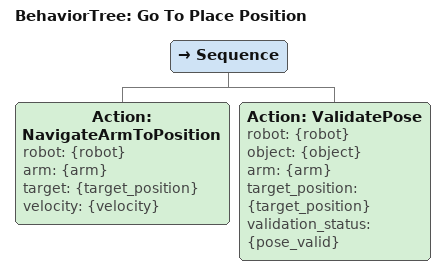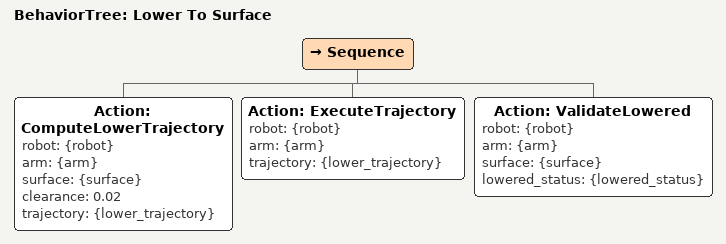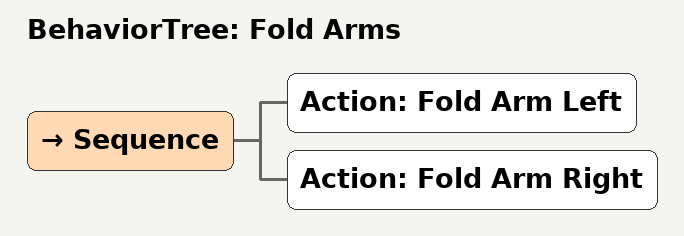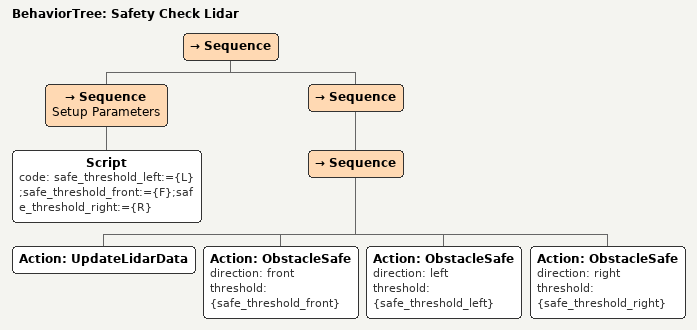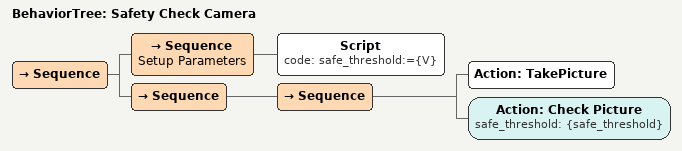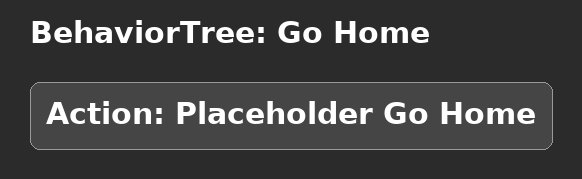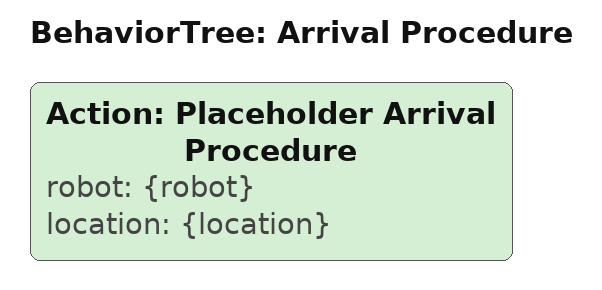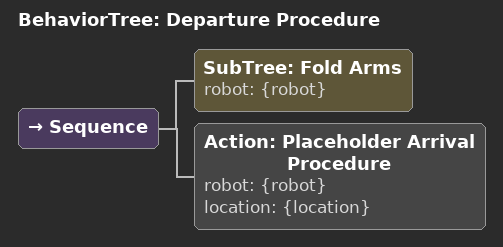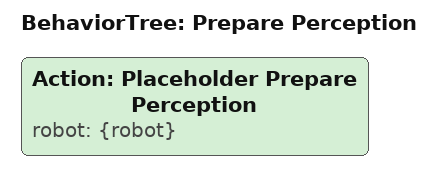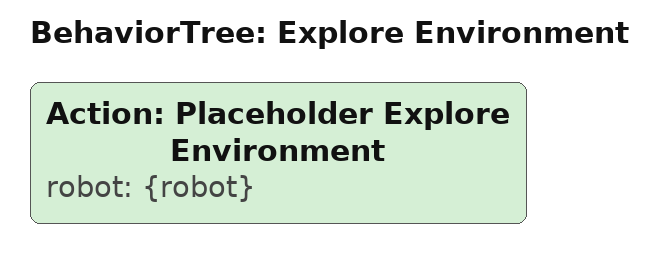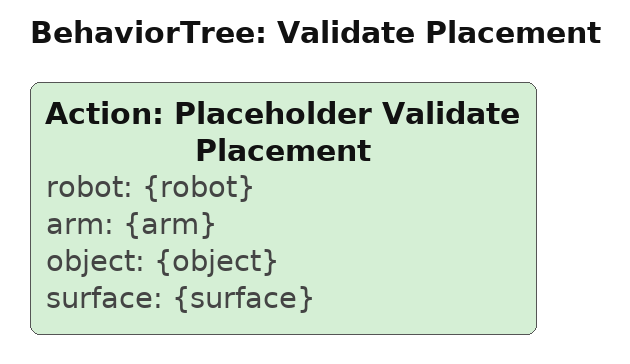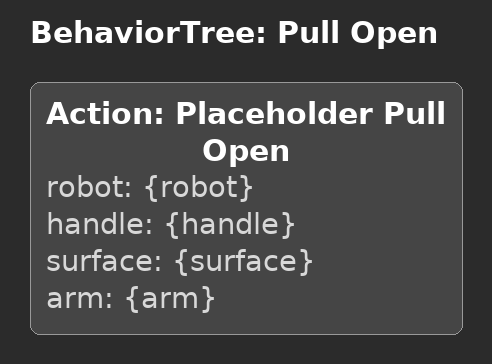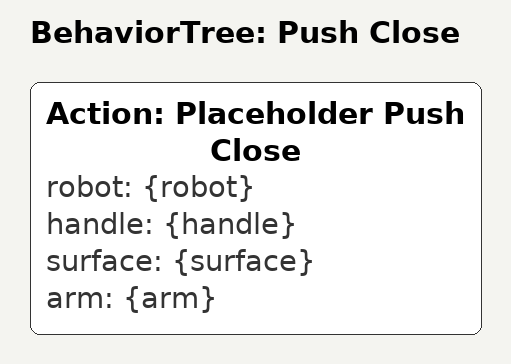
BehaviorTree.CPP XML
<BehaviorTree ID="Go To Place Position" _inputs="robot;arm;object;velocity;target_position" _outputs="pose_valid">

    <Sequence>

        <Action ID="NavigateArmToPosition" robot="{robot}" arm="{arm}" target="{target_position}" velocity="{velocity}"/>

        <Action ID="ValidatePose" robot="{robot}" object="{object}" arm="{arm}" target_position="{target_position}" validation_status="{pose_valid}"/>

    </Sequence>

</BehaviorTree>

<BehaviorTree ID="Lower To Surface" _inputs="robot;arm;surface" _outputs="lowered_status">

    <Sequence>

        <Action ID="ComputeLowerTrajectory" robot="{robot}" arm="{arm}" surface="{surface}" clearance="0.02" trajectory="{lower_trajectory}"/>

        <Action ID="ExecuteTrajectory" robot="{robot}" arm="{arm}" trajectory="{lower_trajectory}"/>

        <Action ID="ValidateLowered" robot="{robot}" arm="{arm}" surface="{surface}" lowered_status="{lowered_status}"/>

    </Sequence>

</BehaviorTree>

<BehaviorTree ID="Fold Arms" _inputs="robot" _outputs="robot">

    <Sequence>

        <Action ID="Fold Arm Left"/>

        <Action ID="Fold Arm Right"/>

    </Sequence>

</BehaviorTree>

<BehaviorTree ID="Safety Check Lidar">

    <Sequence>

        <Sequence name="Setup Parameters">

            <Script code="safe_threshold_left:={L};safe_threshold_front:={F};safe_threshold_right:={R}"/>

        </Sequence>

        <Sequence>

            <Sequence>

                <Action ID="UpdateLidarData"/>

                <Action ID="ObstacleSafe" direction="front" threshold="{safe_threshold_front}"/>

                <Action ID="ObstacleSafe" direction="left" threshold="{safe_threshold_left}"/>

                <Action ID="ObstacleSafe" direction="right" threshold="{safe_threshold_right}"/>

            </Sequence>

        </Sequence>

    </Sequence>

</BehaviorTree>

<BehaviorTree ID="Safety Check Camera">

    <Sequence>

        <Sequence name="Setup Parameters">

            <Script code="safe_threshold:={V}"/>

        </Sequence>

        <Sequence>

            <Sequence>

                <Action ID="TakePicture"/>

                <Action ID="Check Picture" safe_threshold="{safe_threshold}"/>

            </Sequence>

        </Sequence>

    </Sequence>

</BehaviorTree>

<BehaviorTree ID="Go Home">

    <Action ID="Placeholder Go Home"/>

</BehaviorTree>

<BehaviorTree ID="Arrival Procedure" _inputs="robot;location" _outputs="robot;location">

    <Action ID="Placeholder Arrival Procedure" robot="{robot}" location="{location}"/>
</BehaviorTree>

<BehaviorTree ID="Departure Procedure" _inputs="robot;location" _outputs="robot;location">

    <Sequence>
        <SubTree ID="Fold Arms" robot="{robot}"/>
        <Action ID="Placeholder Arrival Procedure" robot="{robot}" location="{location}"/>
    </Sequence>

</BehaviorTree>

<BehaviorTree ID="Prepare Perception" _inputs="robot" _outputs="robot">

    <Action ID="Placeholder Prepare Perception" robot="{robot}"/>
</BehaviorTree>

<BehaviorTree ID="Explore Environment" _inputs="robot" _outputs="robot">

    <Action ID="Placeholder Explore Environment" robot="{robot}"/>
</BehaviorTree>

<BehaviorTree ID="Validate Placement" _inputs="robot;arm;object;surface" _outputs="robot;arm;object;surface">

    <Action ID="Placeholder Validate Placement" robot="{robot}" arm="{arm}" object="{object}" surface="{surface}"/>
</BehaviorTree>

<BehaviorTree ID="Pull Open" _inputs="robot;handle;surface;arm" _outputs="robot;handle;surface;arm">

    <Action ID="Placeholder Pull Open" robot="{robot}" handle="{handle}" surface="{surface}" arm="{arm}"/>
</BehaviorTree>

<BehaviorTree ID="Push Close" _inputs="robot;handle;surface;arm" _outputs="robot;handle;surface;arm">

    <Action ID="Placeholder Push Close" robot="{robot}" handle="{handle}" surface="{surface}" arm="{arm}"/>
</BehaviorTree>
